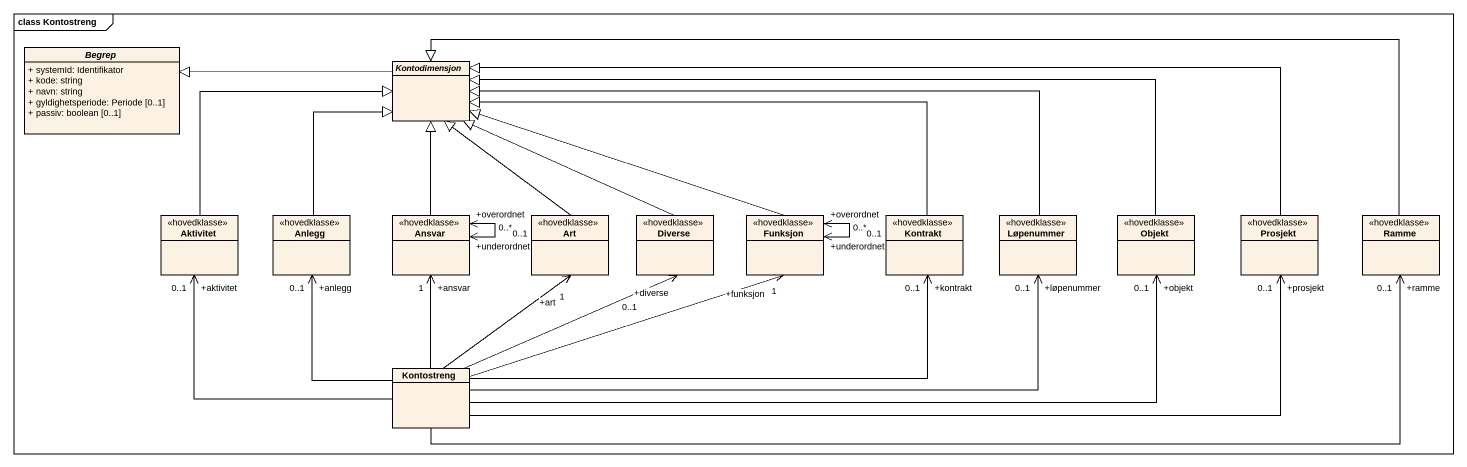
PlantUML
@startuml
mainframe class Kontostreng
hide circle
hide empty members
skinparam classAttributeIconSize 0
abstract class Begrep {
  + systemId: Identifikator
  + kode: string
  + navn: string
  + gyldighetsperiode: Periode [0..1]
  + passiv: boolean [0..1]
}
abstract class Kontodimensjon
class Aktivitet <<hovedklasse>>
class Anlegg <<hovedklasse>>
class Ansvar <<hovedklasse>>
class Art <<hovedklasse>>
class Diverse <<hovedklasse>>
class Funksjon <<hovedklasse>>
class Kontrakt <<hovedklasse>>
class Løpenummer <<hovedklasse>>
class Objekt <<hovedklasse>>
class Prosjekt <<hovedklasse>>
class Ramme <<hovedklasse>>
class Kontostreng
Kontodimensjon -left-|> Begrep
Aktivitet -up-|> Kontodimensjon
Anlegg -up-|> Kontodimensjon
Ansvar -up-|> Kontodimensjon
Ansvar "+underordnet\n0..*" <--> "+overordnet\n0..1" Ansvar
Art -up-|> Kontodimensjon
Diverse -up-|> Kontodimensjon
Funksjon -left-|> Kontodimensjon
Funksjon "+underordnet\n0..*" <--> "+overordnet\n0..1" Funksjon
Kontrakt -left-|> Kontodimensjon
Løpenummer -left-|> Kontodimensjon
Objekt -left-|> Kontodimensjon
Prosjekt -left-|> Kontodimensjon
Ramme -left-|> Kontodimensjon
Kontostreng -up-> "+aktivitet\n0..1" Aktivitet
Kontostreng -up-> "+anlegg\n0..1" Anlegg
Kontostreng -up-> "+ansvar\n1" Ansvar
Kontostreng -up-> "+art\n1" Art
Kontostreng -up-> "+diverse\n0..1" Diverse
Kontostreng -right-> "+funksjon\n1" Funksjon
Kontostreng -right-> "+kontrakt\n0..1" Kontrakt
Kontostreng -right-> "+løpenummer\n0..1" Løpenummer
Kontostreng -right-> "+objekt\n0..1" Objekt
Kontostreng -right-> "+prosjekt\n0..1" Prosjekt
Kontostreng -right-> "+ramme\n0..1" Ramme
@enduml
